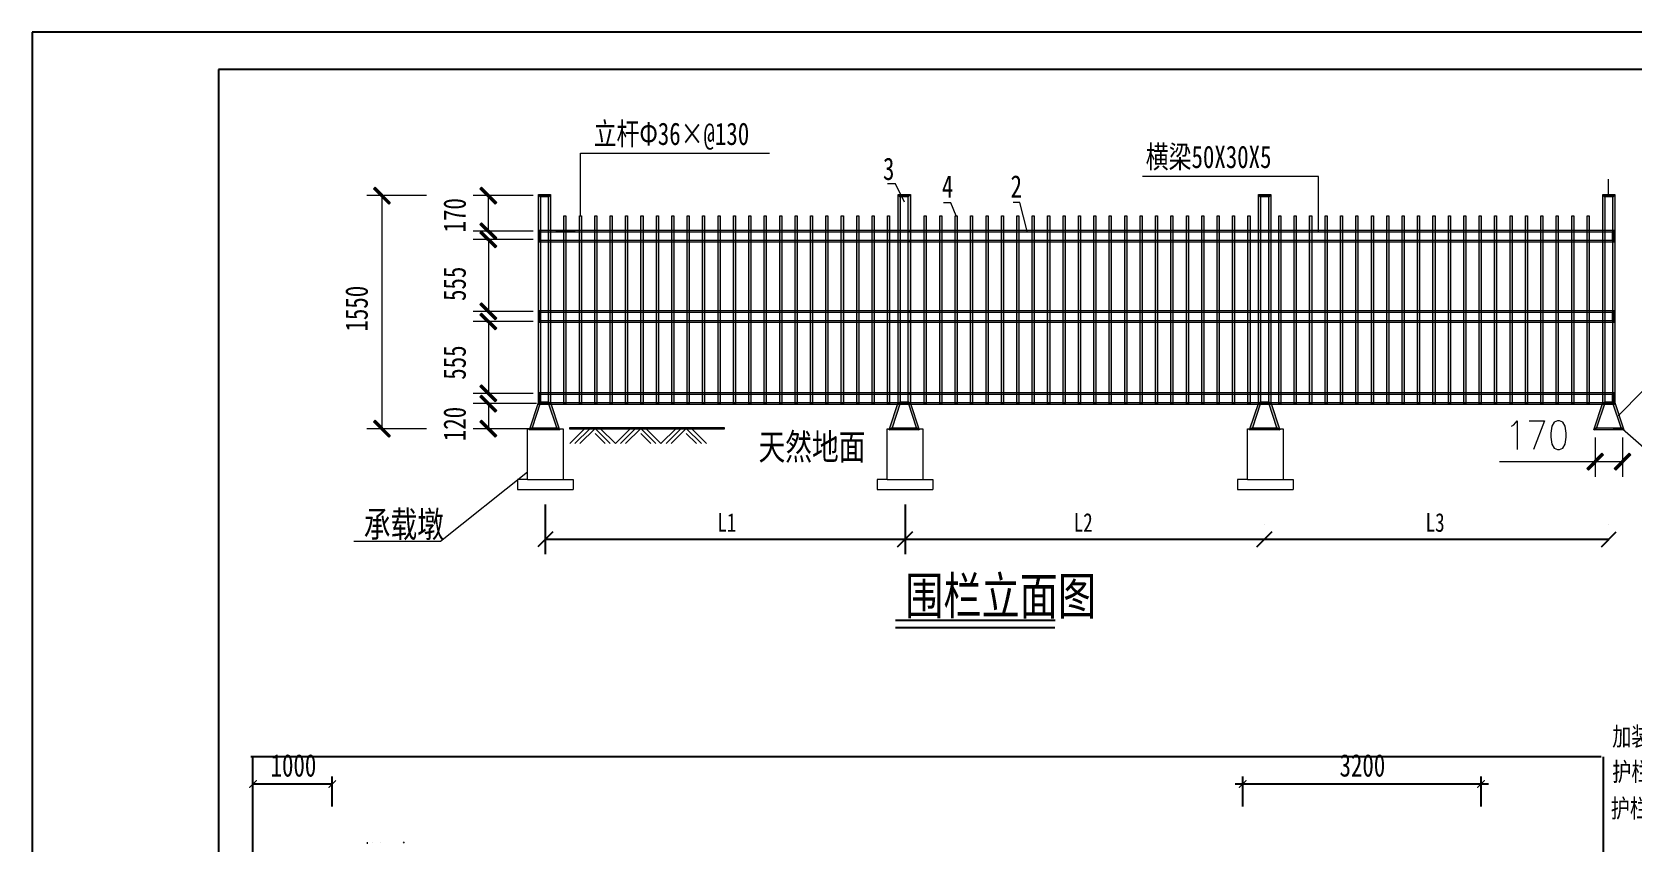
# Model space of a CAD drawing. Header units: inches. Extents: x -113 to 2477, y -497 to 443.
# Drawn here: x 379.6 to 594.1, y -308.5 to -200 of the extents above; entities that cross this region are included whole.
import ezdxf

# ---------------------------------------------------------------- set-up
doc = ezdxf.new("R2010")
doc.units = ezdxf.units.IN
doc.header["$MEASUREMENT"] = 0
doc.styles.add('宋体', font='', dxfattribs={"width": 0.75})
doc.styles.get('宋体').set_extended_font_data('SimSun')

msp = doc.modelspace()

# ---------------------------------------------------------------- hatches: boundary and pattern name
h = msp.add_hatch(color=0)
h.dxf.hatch_style = 2
h.paths.add_polyline_path([(427.637, -222.785), (427.418, -222.997), (425.386, -220.958), (425.598, -220.746)])
h = msp.add_hatch(color=0)
h.dxf.hatch_style = 2
h.paths.add_polyline_path([(441.889, -222.785), (441.677, -222.997), (439.638, -220.958), (439.857, -220.746)])
h = msp.add_hatch(color=0)
h.dxf.hatch_style = 2
h.paths.add_polyline_path([(447.738, -222.009), (447.47, -221.734), (449.1, -221.734), (448.825, -222.009)])
h = msp.add_hatch(color=0)
h.dxf.hatch_style = 2
h.paths.add_polyline_path([(447.738, -249.462), (447.47, -249.73), (447.47, -221.734), (447.738, -222.009)])
h = msp.add_hatch(color=0)
h.dxf.hatch_style = 2
h.paths.add_polyline_path([(448.825, -222.009), (449.1, -221.734), (449.1, -249.73), (448.825, -249.462)])
h = msp.add_hatch(color=0)
h.dxf.hatch_style = 2
h.paths.add_polyline_path([(495.942, -222.009), (495.674, -221.734), (497.303, -221.734), (497.028, -222.009)])
h = msp.add_hatch(color=0)
h.dxf.hatch_style = 2
h.paths.add_polyline_path([(495.942, -249.462), (495.674, -249.73), (495.674, -221.734), (495.942, -222.009)])
h = msp.add_hatch(color=0)
h.dxf.hatch_style = 2
h.paths.add_polyline_path([(497.028, -222.009), (497.303, -221.734), (497.303, -249.73), (497.028, -249.462)])
h = msp.add_hatch(color=0)
h.dxf.hatch_style = 2
h.paths.add_polyline_path([(544.223, -222.009), (543.955, -221.734), (545.585, -221.734), (545.309, -222.009)])
h = msp.add_hatch(color=0)
h.dxf.hatch_style = 2
h.paths.add_polyline_path([(544.223, -249.462), (543.955, -249.73), (543.955, -221.734), (544.223, -222.009)])
h = msp.add_hatch(color=0)
h.dxf.hatch_style = 2
h.paths.add_polyline_path([(545.309, -222.009), (545.585, -221.734), (545.585, -249.73), (545.309, -249.462)])
h = msp.add_hatch(color=0)
h.dxf.hatch_style = 2
h.paths.add_polyline_path([(590.324, -222.009), (590.056, -221.734), (591.686, -221.734), (591.41, -222.009)])
h = msp.add_hatch(color=0)
h.dxf.hatch_style = 2
h.paths.add_polyline_path([(590.324, -249.462), (590.056, -249.73), (590.056, -221.734), (590.324, -222.009)])
h = msp.add_hatch(color=0)
h.dxf.hatch_style = 2
h.paths.add_polyline_path([(591.41, -222.009), (591.686, -221.734), (591.686, -249.73), (591.41, -249.462)])
h = msp.add_hatch(color=0)
h.dxf.hatch_style = 2
h.paths.add_polyline_path([(451.16, -249.702), (450.892, -249.702), (450.892, -224.584), (451.16, -224.584)])
h = msp.add_hatch(color=0)
h.dxf.hatch_style = 2
h.paths.add_polyline_path([(453.227, -249.702), (452.959, -249.702), (452.959, -224.584), (453.227, -224.584)])
h = msp.add_hatch(color=0)
h.dxf.hatch_style = 2
h.paths.add_polyline_path([(455.295, -249.702), (455.019, -249.702), (455.019, -224.584), (455.295, -224.584)])
h = msp.add_hatch(color=0)
h.dxf.hatch_style = 2
h.paths.add_polyline_path([(457.355, -249.702), (457.087, -249.702), (457.087, -224.584), (457.355, -224.584)])
h = msp.add_hatch(color=0)
h.dxf.hatch_style = 2
h.paths.add_polyline_path([(459.422, -249.702), (459.147, -249.702), (459.147, -224.584), (459.422, -224.584)])
h = msp.add_hatch(color=0)
h.dxf.hatch_style = 2
h.paths.add_polyline_path([(461.489, -249.702), (461.214, -249.702), (461.214, -224.584), (461.489, -224.584)])
h = msp.add_hatch(color=0)
h.dxf.hatch_style = 2
h.paths.add_polyline_path([(463.55, -249.702), (463.282, -249.702), (463.282, -224.584), (463.55, -224.584)])
h = msp.add_hatch(color=0)
h.dxf.hatch_style = 2
h.paths.add_polyline_path([(465.617, -249.702), (465.342, -249.702), (465.342, -224.584), (465.617, -224.584)])
h = msp.add_hatch(color=0)
h.dxf.hatch_style = 2
h.paths.add_polyline_path([(467.684, -249.702), (467.409, -249.702), (467.409, -224.584), (467.684, -224.584)])
h = msp.add_hatch(color=0)
h.dxf.hatch_style = 2
h.paths.add_polyline_path([(469.744, -249.702), (469.476, -249.702), (469.476, -224.584), (469.744, -224.584)])
h = msp.add_hatch(color=0)
h.dxf.hatch_style = 2
h.paths.add_polyline_path([(471.812, -249.702), (471.537, -249.702), (471.537, -224.584), (471.812, -224.584)])
h = msp.add_hatch(color=0)
h.dxf.hatch_style = 2
h.paths.add_polyline_path([(473.872, -249.702), (473.604, -249.702), (473.604, -224.584), (473.872, -224.584)])
h = msp.add_hatch(color=0)
h.dxf.hatch_style = 2
h.paths.add_polyline_path([(475.939, -249.702), (475.671, -249.702), (475.671, -224.584), (475.939, -224.584)])
h = msp.add_hatch(color=0)
h.dxf.hatch_style = 2
h.paths.add_polyline_path([(478.006, -249.702), (477.731, -249.702), (477.731, -224.584), (478.006, -224.584)])
h = msp.add_hatch(color=0)
h.dxf.hatch_style = 2
h.paths.add_polyline_path([(480.067, -249.702), (479.799, -249.702), (479.799, -224.584), (480.067, -224.584)])
h = msp.add_hatch(color=0)
h.dxf.hatch_style = 2
h.paths.add_polyline_path([(482.134, -249.702), (481.866, -249.702), (481.866, -224.584), (482.134, -224.584)])
h = msp.add_hatch(color=0)
h.dxf.hatch_style = 2
h.paths.add_polyline_path([(484.201, -249.702), (483.926, -249.702), (483.926, -224.584), (484.201, -224.584)])
h = msp.add_hatch(color=0)
h.dxf.hatch_style = 2
h.paths.add_polyline_path([(486.261, -249.702), (485.993, -249.702), (485.993, -224.584), (486.261, -224.584)])
h = msp.add_hatch(color=0)
h.dxf.hatch_style = 2
h.paths.add_polyline_path([(488.329, -249.702), (488.054, -249.702), (488.054, -224.584), (488.329, -224.584)])
h = msp.add_hatch(color=0)
h.dxf.hatch_style = 2
h.paths.add_polyline_path([(490.396, -249.702), (490.121, -249.702), (490.121, -224.584), (490.396, -224.584)])
h = msp.add_hatch(color=0)
h.dxf.hatch_style = 2
h.paths.add_polyline_path([(492.456, -249.702), (492.188, -249.702), (492.188, -224.584), (492.456, -224.584)])
h = msp.add_hatch(color=0)
h.dxf.hatch_style = 2
h.paths.add_polyline_path([(494.524, -249.702), (494.248, -249.702), (494.248, -224.584), (494.524, -224.584)])
h = msp.add_hatch(color=0)
h.dxf.hatch_style = 2
h.paths.add_polyline_path([(499.441, -249.702), (499.173, -249.702), (499.173, -224.584), (499.441, -224.584)])
h = msp.add_hatch(color=0)
h.dxf.hatch_style = 2
h.paths.add_polyline_path([(501.509, -249.702), (501.24, -249.702), (501.24, -224.584), (501.509, -224.584)])
h = msp.add_hatch(color=0)
h.dxf.hatch_style = 2
h.paths.add_polyline_path([(503.576, -249.702), (503.301, -249.702), (503.301, -224.584), (503.576, -224.584)])
h = msp.add_hatch(color=0)
h.dxf.hatch_style = 2
h.paths.add_polyline_path([(505.636, -249.702), (505.368, -249.702), (505.368, -224.584), (505.636, -224.584)])
h = msp.add_hatch(color=0)
h.dxf.hatch_style = 2
h.paths.add_polyline_path([(507.703, -249.702), (507.435, -249.702), (507.435, -224.584), (507.703, -224.584)])
h = msp.add_hatch(color=0)
h.dxf.hatch_style = 2
h.paths.add_polyline_path([(509.771, -249.702), (509.495, -249.702), (509.495, -224.584), (509.771, -224.584)])
h = msp.add_hatch(color=0)
h.dxf.hatch_style = 2
h.paths.add_polyline_path([(511.831, -249.702), (511.563, -249.702), (511.563, -224.584), (511.831, -224.584)])
h = msp.add_hatch(color=0)
h.dxf.hatch_style = 2
h.paths.add_polyline_path([(513.898, -249.702), (513.623, -249.702), (513.623, -224.584), (513.898, -224.584)])
h = msp.add_hatch(color=0)
h.dxf.hatch_style = 2
h.paths.add_polyline_path([(515.965, -249.702), (515.69, -249.702), (515.69, -224.584), (515.965, -224.584)])
h = msp.add_hatch(color=0)
h.dxf.hatch_style = 2
h.paths.add_polyline_path([(518.026, -249.702), (517.757, -249.702), (517.757, -224.584), (518.026, -224.584)])
h = msp.add_hatch(color=0)
h.dxf.hatch_style = 2
h.paths.add_polyline_path([(520.093, -249.702), (519.818, -249.702), (519.818, -224.584), (520.093, -224.584)])
h = msp.add_hatch(color=0)
h.dxf.hatch_style = 2
h.paths.add_polyline_path([(522.16, -249.702), (521.885, -249.702), (521.885, -224.584), (522.16, -224.584)])
h = msp.add_hatch(color=0)
h.dxf.hatch_style = 2
h.paths.add_polyline_path([(524.22, -249.702), (523.952, -249.702), (523.952, -224.584), (524.22, -224.584)])
h = msp.add_hatch(color=0)
h.dxf.hatch_style = 2
h.paths.add_polyline_path([(526.288, -249.702), (526.012, -249.702), (526.012, -224.584), (526.288, -224.584)])
h = msp.add_hatch(color=0)
h.dxf.hatch_style = 2
h.paths.add_polyline_path([(528.348, -249.702), (528.08, -249.702), (528.08, -224.584), (528.348, -224.584)])
h = msp.add_hatch(color=0)
h.dxf.hatch_style = 2
h.paths.add_polyline_path([(530.415, -249.702), (530.147, -249.702), (530.147, -224.584), (530.415, -224.584)])
h = msp.add_hatch(color=0)
h.dxf.hatch_style = 2
h.paths.add_polyline_path([(532.482, -249.702), (532.207, -249.702), (532.207, -224.584), (532.482, -224.584)])
h = msp.add_hatch(color=0)
h.dxf.hatch_style = 2
h.paths.add_polyline_path([(534.543, -249.702), (534.275, -249.702), (534.275, -224.584), (534.543, -224.584)])
h = msp.add_hatch(color=0)
h.dxf.hatch_style = 2
h.paths.add_polyline_path([(536.61, -249.702), (536.342, -249.702), (536.342, -224.584), (536.61, -224.584)])
h = msp.add_hatch(color=0)
h.dxf.hatch_style = 2
h.paths.add_polyline_path([(538.677, -249.702), (538.402, -249.702), (538.402, -224.584), (538.677, -224.584)])
h = msp.add_hatch(color=0)
h.dxf.hatch_style = 2
h.paths.add_polyline_path([(540.737, -249.702), (540.469, -249.702), (540.469, -224.584), (540.737, -224.584)])
h = msp.add_hatch(color=0)
h.dxf.hatch_style = 2
h.paths.add_polyline_path([(542.805, -249.702), (542.53, -249.702), (542.53, -224.584), (542.805, -224.584)])
h = msp.add_hatch(color=0)
h.dxf.hatch_style = 2
h.paths.add_polyline_path([(546.932, -249.702), (546.664, -249.702), (546.664, -224.584), (546.932, -224.584)])
h = msp.add_hatch(color=0)
h.dxf.hatch_style = 2
h.paths.add_polyline_path([(548.999, -249.702), (548.724, -249.702), (548.724, -224.584), (548.999, -224.584)])
h = msp.add_hatch(color=0)
h.dxf.hatch_style = 2
h.paths.add_polyline_path([(551.067, -249.702), (550.792, -249.702), (550.792, -224.584), (551.067, -224.584)])
h = msp.add_hatch(color=0)
h.dxf.hatch_style = 2
h.paths.add_polyline_path([(553.127, -249.702), (552.859, -249.702), (552.859, -224.584), (553.127, -224.584)])
h = msp.add_hatch(color=0)
h.dxf.hatch_style = 2
h.paths.add_polyline_path([(555.194, -249.702), (554.919, -249.702), (554.919, -224.584), (555.194, -224.584)])
h = msp.add_hatch(color=0)
h.dxf.hatch_style = 2
h.paths.add_polyline_path([(557.254, -249.702), (556.986, -249.702), (556.986, -224.584), (557.254, -224.584)])
h = msp.add_hatch(color=0)
h.dxf.hatch_style = 2
h.paths.add_polyline_path([(559.322, -249.702), (559.054, -249.702), (559.054, -224.584), (559.322, -224.584)])
h = msp.add_hatch(color=0)
h.dxf.hatch_style = 2
h.paths.add_polyline_path([(561.389, -249.702), (561.114, -249.702), (561.114, -224.584), (561.389, -224.584)])
h = msp.add_hatch(color=0)
h.dxf.hatch_style = 2
h.paths.add_polyline_path([(563.449, -249.702), (563.181, -249.702), (563.181, -224.584), (563.449, -224.584)])
h = msp.add_hatch(color=0)
h.dxf.hatch_style = 2
h.paths.add_polyline_path([(565.517, -249.702), (565.248, -249.702), (565.248, -224.584), (565.517, -224.584)])
h = msp.add_hatch(color=0)
h.dxf.hatch_style = 2
h.paths.add_polyline_path([(567.584, -249.702), (567.309, -249.702), (567.309, -224.584), (567.584, -224.584)])
h = msp.add_hatch(color=0)
h.dxf.hatch_style = 2
h.paths.add_polyline_path([(569.644, -249.702), (569.376, -249.702), (569.376, -224.584), (569.644, -224.584)])
h = msp.add_hatch(color=0)
h.dxf.hatch_style = 2
h.paths.add_polyline_path([(571.711, -249.702), (571.436, -249.702), (571.436, -224.584), (571.711, -224.584)])
h = msp.add_hatch(color=0)
h.dxf.hatch_style = 2
h.paths.add_polyline_path([(573.779, -249.702), (573.503, -249.702), (573.503, -224.584), (573.779, -224.584)])
h = msp.add_hatch(color=0)
h.dxf.hatch_style = 2
h.paths.add_polyline_path([(575.839, -249.702), (575.571, -249.702), (575.571, -224.584), (575.839, -224.584)])
h = msp.add_hatch(color=0)
h.dxf.hatch_style = 2
h.paths.add_polyline_path([(577.906, -249.702), (577.631, -249.702), (577.631, -224.584), (577.906, -224.584)])
h = msp.add_hatch(color=0)
h.dxf.hatch_style = 2
h.paths.add_polyline_path([(579.973, -249.702), (579.698, -249.702), (579.698, -224.584), (579.973, -224.584)])
h = msp.add_hatch(color=0)
h.dxf.hatch_style = 2
h.paths.add_polyline_path([(582.034, -249.702), (581.765, -249.702), (581.765, -224.584), (582.034, -224.584)])
h = msp.add_hatch(color=0)
h.dxf.hatch_style = 2
h.paths.add_polyline_path([(584.101, -249.702), (583.826, -249.702), (583.826, -224.584), (584.101, -224.584)])
h = msp.add_hatch(color=0)
h.dxf.hatch_style = 2
h.paths.add_polyline_path([(586.161, -249.702), (585.893, -249.702), (585.893, -224.584), (586.161, -224.584)])
h = msp.add_hatch(color=0)
h.dxf.hatch_style = 2
h.paths.add_polyline_path([(588.228, -249.702), (587.96, -249.702), (587.96, -224.584), (588.228, -224.584)])
h = msp.add_hatch(color=0)
h.dxf.hatch_style = 2
h.paths.add_polyline_path([(439.638, -225.713), (439.857, -225.494), (441.889, -227.533), (441.677, -227.752)])
h = msp.add_hatch(color=0)
h.dxf.hatch_style = 2
h.paths.add_polyline_path([(441.889, -228.648), (441.677, -228.86), (439.638, -226.828), (439.857, -226.609)])
h = msp.add_hatch(color=0)
h.dxf.hatch_style = 2
h.paths.add_polyline_path([(447.738, -227.844), (447.47, -228.119), (447.47, -226.489), (447.738, -226.757)])
h = msp.add_hatch(color=0)
h.dxf.hatch_style = 2
h.paths.add_polyline_path([(447.738, -226.757), (447.47, -226.489), (497.134, -226.489), (497.134, -226.757)])
h = msp.add_hatch(color=0)
h.dxf.hatch_style = 2
h.paths.add_polyline_path([(497.134, -226.757), (497.134, -226.489), (591.65, -226.489), (591.382, -226.757)])
h = msp.add_hatch(color=0)
h.dxf.hatch_style = 2
h.paths.add_polyline_path([(591.382, -226.757), (591.65, -226.489), (591.65, -228.119), (591.382, -227.844)])
h = msp.add_hatch(color=0)
h.dxf.hatch_style = 2
h.paths.add_polyline_path([(497.134, -227.844), (497.134, -228.119), (447.47, -228.119), (447.738, -227.844)])
h = msp.add_hatch(color=0)
h.dxf.hatch_style = 2
h.paths.add_polyline_path([(591.382, -227.844), (591.65, -228.119), (497.134, -228.119), (497.134, -227.844)])
h = msp.add_hatch(color=0)
h.dxf.hatch_style = 2
h.paths.add_polyline_path([(439.638, -236.452), (439.857, -236.233), (441.889, -238.272), (441.677, -238.491)])
h = msp.add_hatch(color=0)
h.dxf.hatch_style = 2
h.paths.add_polyline_path([(441.889, -239.627), (441.677, -239.845), (439.638, -237.806), (439.857, -237.595)])
h = msp.add_hatch(color=0)
h.dxf.hatch_style = 2
h.paths.add_polyline_path([(447.738, -238.582), (447.47, -238.857), (447.47, -237.228), (447.738, -237.496)])
h = msp.add_hatch(color=0)
h.dxf.hatch_style = 2
h.paths.add_polyline_path([(447.738, -237.496), (447.47, -237.228), (497.134, -237.228), (497.134, -237.496)])
h = msp.add_hatch(color=0)
h.dxf.hatch_style = 2
h.paths.add_polyline_path([(497.134, -237.496), (497.134, -237.228), (591.65, -237.228), (591.382, -237.496)])
h = msp.add_hatch(color=0)
h.dxf.hatch_style = 2
h.paths.add_polyline_path([(591.382, -237.496), (591.65, -237.228), (591.65, -238.857), (591.382, -238.582)])
h = msp.add_hatch(color=0)
h.dxf.hatch_style = 2
h.paths.add_polyline_path([(497.134, -238.582), (497.134, -238.857), (447.47, -238.857), (447.738, -238.582)])
h = msp.add_hatch(color=0)
h.dxf.hatch_style = 2
h.paths.add_polyline_path([(591.382, -238.582), (591.65, -238.857), (497.134, -238.857), (497.134, -238.582)])
h = msp.add_hatch(color=0)
h.dxf.hatch_style = 2
h.paths.add_polyline_path([(439.638, -247.437), (439.857, -247.218), (441.889, -249.257), (441.677, -249.469)])
h = msp.add_hatch(color=0)
h.dxf.hatch_style = 2
h.paths.add_polyline_path([(441.889, -250.626), (441.677, -250.845), (439.638, -248.806), (439.857, -248.594)])
h = msp.add_hatch(color=0)
h.dxf.hatch_style = 2
h.paths.add_polyline_path([(447.738, -249.568), (447.47, -249.836), (447.47, -248.213), (447.738, -248.481)])
h = msp.add_hatch(color=0)
h.dxf.hatch_style = 2
h.paths.add_polyline_path([(447.738, -248.481), (447.47, -248.213), (497.134, -248.213), (497.134, -248.481)])
h = msp.add_hatch(color=0)
h.dxf.hatch_style = 2
h.paths.add_polyline_path([(497.134, -248.481), (497.134, -248.213), (591.65, -248.213), (591.382, -248.481)])
h = msp.add_hatch(color=0)
h.dxf.hatch_style = 2
h.paths.add_polyline_path([(591.382, -248.481), (591.65, -248.213), (591.65, -249.836), (591.382, -249.568)])
h = msp.add_hatch(color=0)
h.dxf.hatch_style = 2
h.paths.add_polyline_path([(447.477, -249.554), (447.731, -249.638), (446.645, -252.933), (446.271, -253.201)])
h = msp.add_hatch(color=0)
h.dxf.hatch_style = 2
h.paths.add_polyline_path([(448.825, -249.462), (449.1, -249.73), (447.47, -249.73), (447.738, -249.462)])
h = msp.add_hatch(color=0)
h.dxf.hatch_style = 2
h.paths.add_polyline_path([(497.134, -249.568), (497.134, -249.836), (447.47, -249.836), (447.738, -249.568)])
h = msp.add_hatch(color=0)
h.dxf.hatch_style = 2
h.paths.add_polyline_path([(447.569, -249.829), (447.569, -249.561), (448.966, -249.561), (448.966, -249.829)])
h = msp.add_hatch(color=0)
h.dxf.hatch_style = 2
h.paths.add_polyline_path([(448.832, -249.638), (449.093, -249.554), (450.299, -253.201), (449.925, -252.933)])
h = msp.add_hatch(color=0)
h.dxf.hatch_style = 2
h.paths.add_polyline_path([(495.681, -249.554), (495.935, -249.638), (494.848, -252.933), (494.467, -253.201)])
h = msp.add_hatch(color=0)
h.dxf.hatch_style = 2
h.paths.add_polyline_path([(497.028, -249.462), (497.303, -249.73), (495.674, -249.73), (495.942, -249.462)])
h = msp.add_hatch(color=0)
h.dxf.hatch_style = 2
h.paths.add_polyline_path([(495.772, -249.829), (495.772, -249.561), (497.162, -249.561), (497.162, -249.829)])
h = msp.add_hatch(color=0)
h.dxf.hatch_style = 2
h.paths.add_polyline_path([(497.035, -249.638), (497.296, -249.554), (498.503, -253.201), (498.129, -252.933)])
h = msp.add_hatch(color=0)
h.dxf.hatch_style = 2
h.paths.add_polyline_path([(591.382, -249.568), (591.65, -249.836), (497.134, -249.836), (497.134, -249.568)])
h = msp.add_hatch(color=0)
h.dxf.hatch_style = 2
h.paths.add_polyline_path([(543.962, -249.561), (544.216, -249.645), (543.129, -252.94), (542.748, -253.208)])
h = msp.add_hatch(color=0)
h.dxf.hatch_style = 2
h.paths.add_polyline_path([(545.309, -249.462), (545.585, -249.73), (543.955, -249.73), (544.223, -249.462)])
h = msp.add_hatch(color=0)
h.dxf.hatch_style = 2
h.paths.add_polyline_path([(544.054, -249.836), (544.054, -249.568), (545.443, -249.568), (545.443, -249.836)])
h = msp.add_hatch(color=0)
h.dxf.hatch_style = 2
h.paths.add_polyline_path([(545.316, -249.645), (545.578, -249.561), (546.784, -253.208), (546.41, -252.94)])
h = msp.add_hatch(color=0)
h.dxf.hatch_style = 2
h.paths.add_polyline_path([(590.063, -249.554), (590.324, -249.638), (589.23, -252.933), (588.856, -253.201)])
h = msp.add_hatch(color=0)
h.dxf.hatch_style = 2
h.paths.add_polyline_path([(591.41, -249.462), (591.686, -249.73), (590.056, -249.73), (590.324, -249.462)])
h = msp.add_hatch(color=0)
h.dxf.hatch_style = 2
h.paths.add_polyline_path([(590.162, -249.829), (590.162, -249.561), (591.552, -249.561), (591.552, -249.829)])
h = msp.add_hatch(color=0)
h.dxf.hatch_style = 2
h.paths.add_polyline_path([(591.417, -249.638), (591.679, -249.554), (592.885, -253.201), (592.511, -252.933)])
h = msp.add_hatch(color=0)
h.dxf.hatch_style = 2
h.paths.add_polyline_path([(425.386, -252.157), (425.598, -251.938), (427.637, -253.978), (427.418, -254.196)])
h = msp.add_hatch(color=0)
h.dxf.hatch_style = 2
h.paths.add_polyline_path([(439.638, -252.157), (439.857, -251.938), (441.889, -253.978), (441.677, -254.196)])
h = msp.add_hatch(color=0)
h.dxf.hatch_style = 2
h.paths.add_polyline_path([(446.271, -253.201), (446.645, -252.933), (448.966, -252.933), (448.966, -253.201)])
h = msp.add_hatch(color=0)
h.dxf.hatch_style = 2
h.paths.add_polyline_path([(449.925, -252.933), (450.299, -253.201), (448.966, -253.201), (448.966, -252.933)])
h = msp.add_hatch(color=0)
h.dxf.hatch_style = 2
h.paths.add_polyline_path([(451.675, -253.145), (451.675, -252.905), (472.369, -252.905), (472.369, -253.145)])
h = msp.add_hatch(color=0)
h.dxf.hatch_style = 2
h.paths.add_polyline_path([(494.467, -253.201), (494.848, -252.933), (497.162, -252.933), (497.162, -253.201)])
h = msp.add_hatch(color=0)
h.dxf.hatch_style = 2
h.paths.add_polyline_path([(498.129, -252.933), (498.503, -253.201), (497.162, -253.201), (497.162, -252.933)])
h = msp.add_hatch(color=0)
h.dxf.hatch_style = 2
h.paths.add_polyline_path([(542.748, -253.208), (543.129, -252.94), (545.443, -252.94), (545.443, -253.208)])
h = msp.add_hatch(color=0)
h.dxf.hatch_style = 2
h.paths.add_polyline_path([(546.41, -252.94), (546.784, -253.208), (545.443, -253.208), (545.443, -252.94)])
h = msp.add_hatch(color=0)
h.dxf.hatch_style = 2
h.paths.add_polyline_path([(588.856, -253.201), (589.23, -252.933), (591.552, -252.933), (591.552, -253.201)])
h = msp.add_hatch(color=0)
h.dxf.hatch_style = 2
h.paths.add_polyline_path([(592.511, -252.933), (592.885, -253.201), (591.552, -253.201), (591.552, -252.933)])
h = msp.add_hatch(color=0)
h.dxf.hatch_style = 2
h.paths.add_polyline_path([(589.95, -256.355), (590.169, -256.574), (588.13, -258.606), (587.918, -258.394)])
h = msp.add_hatch(color=0)
h.dxf.hatch_style = 2
h.paths.add_polyline_path([(591.791, -258.606), (591.573, -258.394), (593.612, -256.355), (593.823, -256.574)])

# ---------------------------------------------------------------- linework, layer by layer
at = {"color": 0}
for p, q in [((799.639, -199.969), (379.639, -199.969)), ((379.639, -199.969), (379.639, -496.969)), ((794.639, -204.969), (404.639, -204.969)), ((404.639, -204.969), (404.639, -491.969)), ((449.398, -266.873), (447.398, -268.873)), ((497.584, -266.873), (495.584, -268.873)), ((495.584, -268.873), (497.584, -266.873)), ((545.731, -266.873), (543.731, -268.873)), ((543.731, -268.873), (545.731, -266.873)), ((589.867, -268.873), (591.867, -266.873)), ((495.295, -278.696), (516.722, -278.696)), ((495.295, -279.696), (516.676, -279.696)), ((408.959, -296.97), (589.835, -296.97)), ((409.23, -446.982), (409.23, -296.997)), ((590.107, -296.982), (590.107, -446.982)), ((409.236, -303.639), (409.236, -299.639)), ((419.851, -303.639), (419.851, -299.639)), ((541.82, -303.639), (541.82, -299.639)), ((573.745, -303.639), (573.745, -299.639)), ((409.247, -300.628), (419.851, -300.628)), ((574.745, -300.639), (540.82, -300.639)), ((424.487, -308.511), (424.639, -308.525)), ((425.264, -308.455), (425.264, -308.455)), ((426.344, -308.442), (426.344, -308.442)), ((429.374, -308.408), (429.5, -308.493))]:
    msp.add_line(p, q, dxfattribs=at)
at = {"color": 0, "lineweight": 0}
for p, q in [((453.093, -216.174), (478.41, -216.174)), ((453.093, -224.584), (453.093, -216.174)), ((425.386, -220.958), (425.598, -220.746)), ((425.598, -220.746), (427.637, -222.785)), ((439.638, -220.958), (439.857, -220.746)), ((439.857, -220.746), (441.889, -222.785)), ((495.314, -220.273), (494.241, -220.273)), ((496.499, -222.75), (495.314, -220.273)), ((551.97, -219.299), (528.411, -219.299)), ((551.97, -226.623), (551.97, -219.299)), ((590.839, -221.868), (590.839, -219.652)), ((432.498, -221.868), (424.476, -221.868)), ((427.418, -222.997), (425.386, -220.958)), ((426.508, -221.868), (426.508, -253.067)), ((427.637, -222.785), (427.418, -222.997)), ((446.757, -221.868), (438.728, -221.868)), ((441.677, -222.997), (439.638, -220.958)), ((440.767, -226.623), (440.767, -221.868)), ((441.889, -222.785), (441.677, -222.997)), ((447.47, -249.73), (447.47, -221.734)), ((447.47, -221.734), (447.738, -222.009)), ((447.738, -222.009), (447.47, -221.734)), ((447.47, -221.734), (449.1, -221.734)), ((447.738, -222.009), (447.738, -249.462)), ((448.825, -222.009), (447.738, -222.009)), ((448.825, -222.009), (449.1, -221.734)), ((449.1, -221.734), (448.825, -222.009)), ((448.825, -249.462), (448.825, -222.009)), ((449.1, -221.734), (449.1, -249.73)), ((495.674, -249.73), (495.674, -221.734)), ((495.674, -221.734), (495.942, -222.009)), ((495.942, -222.009), (495.674, -221.734)), ((495.674, -221.734), (497.303, -221.734)), ((495.942, -222.009), (495.942, -249.462)), ((497.028, -222.009), (495.942, -222.009)), ((497.028, -222.009), (497.303, -221.734)), ((497.303, -221.734), (497.028, -222.009)), ((497.028, -249.462), (497.028, -222.009)), ((497.303, -221.734), (497.303, -249.73)), ((502.722, -222.834), (501.763, -222.834)), ((503.435, -224.584), (502.722, -222.834)), ((511.958, -222.799), (511.09, -222.799)), ((512.946, -226.623), (511.958, -222.799)), ((543.955, -249.73), (543.955, -221.734)), ((543.955, -221.734), (544.223, -222.009)), ((544.223, -222.009), (543.955, -221.734)), ((543.955, -221.734), (545.585, -221.734)), ((544.223, -222.009), (544.223, -249.462)), ((545.309, -222.009), (544.223, -222.009)), ((545.309, -222.009), (545.585, -221.734)), ((545.585, -221.734), (545.309, -222.009)), ((545.309, -249.462), (545.309, -222.009)), ((545.585, -221.734), (545.585, -249.73)), ((590.056, -249.73), (590.056, -221.734)), ((590.056, -221.734), (590.324, -222.009)), ((590.324, -222.009), (590.056, -221.734)), ((590.056, -221.734), (591.686, -221.734)), ((590.324, -222.009), (590.324, -249.462)), ((591.41, -222.009), (590.324, -222.009)), ((591.41, -222.009), (591.686, -221.734)), ((591.686, -221.734), (591.41, -222.009)), ((591.41, -249.462), (591.41, -222.009)), ((591.686, -221.734), (591.686, -249.73)), ((450.892, -249.702), (450.892, -224.584)), ((450.892, -224.584), (451.16, -224.584)), ((451.16, -224.584), (451.16, -249.702)), ((452.959, -249.702), (452.959, -224.584)), ((452.959, -224.584), (453.227, -224.584)), ((453.227, -224.584), (453.227, -249.702)), ((455.019, -249.702), (455.019, -224.584)), ((455.019, -224.584), (455.295, -224.584)), ((455.295, -224.584), (455.295, -249.702)), ((457.087, -249.702), (457.087, -224.584)), ((457.087, -224.584), (457.355, -224.584)), ((457.355, -224.584), (457.355, -249.702)), ((459.147, -249.702), (459.147, -224.584)), ((459.147, -224.584), (459.422, -224.584)), ((459.422, -224.584), (459.422, -249.702)), ((461.214, -249.702), (461.214, -224.584)), ((461.214, -224.584), (461.489, -224.584)), ((461.489, -224.584), (461.489, -249.702)), ((463.282, -249.702), (463.282, -224.584)), ((463.282, -224.584), (463.55, -224.584)), ((463.55, -224.584), (463.55, -249.702)), ((465.342, -249.702), (465.342, -224.584)), ((465.342, -224.584), (465.617, -224.584)), ((465.617, -224.584), (465.617, -249.702)), ((467.409, -249.702), (467.409, -224.584)), ((467.409, -224.584), (467.684, -224.584)), ((467.684, -224.584), (467.684, -249.702)), ((469.476, -249.702), (469.476, -224.584)), ((469.476, -224.584), (469.744, -224.584)), ((469.744, -224.584), (469.744, -249.702)), ((471.537, -249.702), (471.537, -224.584)), ((471.537, -224.584), (471.812, -224.584)), ((471.812, -224.584), (471.812, -249.702)), ((473.604, -249.702), (473.604, -224.584)), ((473.604, -224.584), (473.872, -224.584)), ((473.872, -224.584), (473.872, -249.702)), ((475.671, -249.702), (475.671, -224.584)), ((475.671, -224.584), (475.939, -224.584)), ((475.939, -224.584), (475.939, -249.702)), ((477.731, -249.702), (477.731, -224.584)), ((477.731, -224.584), (478.006, -224.584)), ((478.006, -224.584), (478.006, -249.702)), ((479.799, -249.702), (479.799, -224.584)), ((479.799, -224.584), (480.067, -224.584)), ((480.067, -224.584), (480.067, -249.702)), ((481.866, -249.702), (481.866, -224.584)), ((481.866, -224.584), (482.134, -224.584)), ((482.134, -224.584), (482.134, -249.702)), ((483.926, -249.702), (483.926, -224.584)), ((483.926, -224.584), (484.201, -224.584)), ((484.201, -224.584), (484.201, -249.702)), ((485.993, -249.702), (485.993, -224.584)), ((485.993, -224.584), (486.261, -224.584)), ((486.261, -224.584), (486.261, -249.702)), ((488.054, -249.702), (488.054, -224.584)), ((488.054, -224.584), (488.329, -224.584)), ((488.329, -224.584), (488.329, -249.702)), ((490.121, -249.702), (490.121, -224.584)), ((490.121, -224.584), (490.396, -224.584)), ((490.396, -224.584), (490.396, -249.702)), ((492.188, -249.702), (492.188, -224.584)), ((492.188, -224.584), (492.456, -224.584)), ((492.456, -224.584), (492.456, -249.702)), ((494.248, -249.702), (494.248, -224.584)), ((494.248, -224.584), (494.524, -224.584)), ((494.524, -224.584), (494.524, -249.702)), ((499.173, -249.702), (499.173, -224.584)), ((499.173, -224.584), (499.441, -224.584)), ((499.441, -224.584), (499.441, -249.702)), ((501.24, -249.702), (501.24, -224.584)), ((501.24, -224.584), (501.509, -224.584)), ((501.509, -224.584), (501.509, -249.702)), ((503.301, -249.702), (503.301, -224.584)), ((503.301, -224.584), (503.576, -224.584)), ((503.576, -224.584), (503.576, -249.702)), ((505.368, -249.702), (505.368, -224.584)), ((505.368, -224.584), (505.636, -224.584)), ((505.636, -224.584), (505.636, -249.702)), ((507.435, -249.702), (507.435, -224.584)), ((507.435, -224.584), (507.703, -224.584)), ((507.703, -224.584), (507.703, -249.702)), ((509.495, -249.702), (509.495, -224.584)), ((509.495, -224.584), (509.771, -224.584)), ((509.771, -224.584), (509.771, -249.702)), ((511.563, -249.702), (511.563, -224.584)), ((511.563, -224.584), (511.831, -224.584)), ((511.831, -224.584), (511.831, -249.702)), ((513.623, -249.702), (513.623, -224.584)), ((513.623, -224.584), (513.898, -224.584)), ((513.898, -224.584), (513.898, -249.702)), ((515.69, -249.702), (515.69, -224.584)), ((515.69, -224.584), (515.965, -224.584)), ((515.965, -224.584), (515.965, -249.702)), ((517.757, -249.702), (517.757, -224.584)), ((517.757, -224.584), (518.026, -224.584)), ((518.026, -224.584), (518.026, -249.702)), ((519.818, -249.702), (519.818, -224.584)), ((519.818, -224.584), (520.093, -224.584)), ((520.093, -224.584), (520.093, -249.702)), ((521.885, -249.702), (521.885, -224.584)), ((521.885, -224.584), (522.16, -224.584)), ((522.16, -224.584), (522.16, -249.702)), ((523.952, -249.702), (523.952, -224.584)), ((523.952, -224.584), (524.22, -224.584)), ((524.22, -224.584), (524.22, -249.702)), ((526.012, -249.702), (526.012, -224.584)), ((526.012, -224.584), (526.288, -224.584)), ((526.288, -224.584), (526.288, -249.702)), ((528.08, -249.702), (528.08, -224.584)), ((528.08, -224.584), (528.348, -224.584)), ((528.348, -224.584), (528.348, -249.702)), ((530.147, -249.702), (530.147, -224.584)), ((530.147, -224.584), (530.415, -224.584)), ((530.415, -224.584), (530.415, -249.702)), ((532.207, -249.702), (532.207, -224.584)), ((532.207, -224.584), (532.482, -224.584)), ((532.482, -224.584), (532.482, -249.702)), ((534.275, -249.702), (534.275, -224.584)), ((534.275, -224.584), (534.543, -224.584)), ((534.543, -224.584), (534.543, -249.702)), ((536.342, -249.702), (536.342, -224.584)), ((536.342, -224.584), (536.61, -224.584)), ((536.61, -224.584), (536.61, -249.702)), ((538.402, -249.702), (538.402, -224.584)), ((538.402, -224.584), (538.677, -224.584)), ((538.677, -224.584), (538.677, -249.702)), ((540.469, -249.702), (540.469, -224.584)), ((540.469, -224.584), (540.737, -224.584)), ((540.737, -224.584), (540.737, -249.702)), ((542.53, -249.702), (542.53, -224.584)), ((542.53, -224.584), (542.805, -224.584)), ((542.805, -224.584), (542.805, -249.702)), ((546.664, -249.702), (546.664, -224.584)), ((546.664, -224.584), (546.932, -224.584)), ((546.932, -224.584), (546.932, -249.702)), ((548.724, -249.702), (548.724, -224.584)), ((548.724, -224.584), (548.999, -224.584)), ((548.999, -224.584), (548.999, -249.702)), ((550.792, -249.702), (550.792, -224.584)), ((550.792, -224.584), (551.067, -224.584)), ((551.067, -224.584), (551.067, -249.702)), ((552.859, -249.702), (552.859, -224.584)), ((552.859, -224.584), (553.127, -224.584)), ((553.127, -224.584), (553.127, -249.702)), ((554.919, -249.702), (554.919, -224.584)), ((554.919, -224.584), (555.194, -224.584)), ((555.194, -224.584), (555.194, -249.702)), ((556.986, -249.702), (556.986, -224.584)), ((556.986, -224.584), (557.254, -224.584)), ((557.254, -224.584), (557.254, -249.702)), ((559.054, -249.702), (559.054, -224.584)), ((559.054, -224.584), (559.322, -224.584)), ((559.322, -224.584), (559.322, -249.702)), ((561.114, -249.702), (561.114, -224.584)), ((561.114, -224.584), (561.389, -224.584)), ((561.389, -224.584), (561.389, -249.702)), ((563.181, -249.702), (563.181, -224.584)), ((563.181, -224.584), (563.449, -224.584)), ((563.449, -224.584), (563.449, -249.702)), ((565.248, -249.702), (565.248, -224.584)), ((565.248, -224.584), (565.517, -224.584)), ((565.517, -224.584), (565.517, -249.702)), ((567.309, -249.702), (567.309, -224.584)), ((567.309, -224.584), (567.584, -224.584)), ((567.584, -224.584), (567.584, -249.702)), ((569.376, -249.702), (569.376, -224.584)), ((569.376, -224.584), (569.644, -224.584)), ((569.644, -224.584), (569.644, -249.702)), ((571.436, -249.702), (571.436, -224.584)), ((571.436, -224.584), (571.711, -224.584)), ((571.711, -224.584), (571.711, -249.702)), ((573.503, -249.702), (573.503, -224.584)), ((573.503, -224.584), (573.779, -224.584)), ((573.779, -224.584), (573.779, -249.702)), ((575.571, -249.702), (575.571, -224.584)), ((575.571, -224.584), (575.839, -224.584)), ((575.839, -224.584), (575.839, -249.702)), ((577.631, -249.702), (577.631, -224.584)), ((577.631, -224.584), (577.906, -224.584)), ((577.906, -224.584), (577.906, -249.702)), ((579.698, -249.702), (579.698, -224.584)), ((579.698, -224.584), (579.973, -224.584)), ((579.973, -224.584), (579.973, -249.702)), ((581.765, -249.702), (581.765, -224.584)), ((581.765, -224.584), (582.034, -224.584)), ((582.034, -224.584), (582.034, -249.702)), ((583.826, -249.702), (583.826, -224.584)), ((583.826, -224.584), (584.101, -224.584)), ((584.101, -224.584), (584.101, -249.702)), ((585.893, -249.702), (585.893, -224.584)), ((585.893, -224.584), (586.161, -224.584)), ((586.161, -224.584), (586.161, -249.702)), ((587.96, -249.702), (587.96, -224.584)), ((587.96, -224.584), (588.228, -224.584)), ((588.228, -224.584), (588.228, -249.702)), ((446.757, -226.623), (438.728, -226.623)), ((439.638, -225.713), (439.857, -225.494)), ((441.677, -227.752), (439.638, -225.713)), ((439.638, -226.828), (439.857, -226.609)), ((441.677, -228.86), (439.638, -226.828)), ((439.857, -225.494), (441.889, -227.533)), ((439.857, -226.609), (441.889, -228.648)), ((447.738, -226.757), (447.47, -226.489)), ((447.47, -226.489), (497.134, -226.489)), ((447.47, -228.119), (447.47, -226.489)), ((447.47, -226.489), (447.738, -226.757)), ((497.134, -226.757), (447.738, -226.757)), ((447.738, -226.757), (447.738, -227.844)), ((449.812, -226.623), (452.395, -226.623)), ((497.134, -226.757), (497.134, -226.489)), ((497.134, -226.489), (591.65, -226.489)), ((497.134, -226.489), (497.134, -226.757)), ((591.382, -226.757), (497.134, -226.757)), ((591.382, -226.757), (591.65, -226.489)), ((591.65, -226.489), (591.382, -226.757)), ((591.382, -227.844), (591.382, -226.757)), ((591.65, -226.489), (591.65, -228.119)), ((446.757, -227.738), (438.728, -227.738)), ((440.767, -227.738), (440.767, -237.362)), ((441.889, -227.533), (441.677, -227.752)), ((441.889, -228.648), (441.677, -228.86)), ((447.738, -227.844), (447.47, -228.119)), ((447.47, -228.119), (447.738, -227.844)), ((497.134, -228.119), (447.47, -228.119)), ((447.738, -227.844), (497.134, -227.844)), ((497.134, -228.119), (497.134, -227.844)), ((497.134, -227.844), (591.382, -227.844)), ((497.134, -227.844), (497.134, -228.119)), ((591.65, -228.119), (497.134, -228.119)), ((591.382, -227.844), (591.65, -228.119)), ((591.65, -228.119), (591.382, -227.844)), ((446.757, -237.362), (438.728, -237.362)), ((439.638, -236.452), (439.857, -236.233)), ((441.677, -238.491), (439.638, -236.452)), ((439.638, -237.806), (439.857, -237.595)), ((441.677, -239.845), (439.638, -237.806)), ((439.857, -236.233), (441.889, -238.272)), ((439.857, -237.595), (441.889, -239.627)), ((447.738, -237.496), (447.47, -237.228)), ((447.47, -237.228), (497.134, -237.228)), ((447.47, -238.857), (447.47, -237.228)), ((447.47, -237.228), (447.738, -237.496)), ((497.134, -237.496), (447.738, -237.496)), ((447.738, -237.496), (447.738, -238.582)), ((497.134, -237.496), (497.134, -237.228)), ((497.134, -237.228), (591.65, -237.228)), ((497.134, -237.228), (497.134, -237.496)), ((591.382, -237.496), (497.134, -237.496)), ((591.382, -237.496), (591.65, -237.228)), ((591.65, -237.228), (591.382, -237.496)), ((591.382, -238.582), (591.382, -237.496)), ((591.65, -237.228), (591.65, -238.857)), ((446.757, -238.716), (438.728, -238.716)), ((440.767, -238.716), (440.767, -248.347)), ((441.889, -238.272), (441.677, -238.491)), ((441.889, -239.627), (441.677, -239.845)), ((447.738, -238.582), (447.47, -238.857)), ((447.47, -238.857), (447.738, -238.582)), ((497.134, -238.857), (447.47, -238.857)), ((447.738, -238.582), (497.134, -238.582)), ((497.134, -238.857), (497.134, -238.582)), ((497.134, -238.582), (591.382, -238.582)), ((497.134, -238.582), (497.134, -238.857)), ((591.65, -238.857), (497.134, -238.857)), ((591.382, -238.582), (591.65, -238.857)), ((591.65, -238.857), (591.382, -238.582)), ((592.123, -251.332), (602.347, -240.96)), ((446.757, -248.347), (438.728, -248.347)), ((439.638, -247.437), (439.857, -247.218)), ((441.677, -249.469), (439.638, -247.437)), ((439.638, -248.806), (439.857, -248.594)), ((439.857, -247.218), (441.889, -249.257)), ((439.857, -248.594), (441.889, -250.626)), ((447.738, -248.481), (447.47, -248.213)), ((447.47, -248.213), (497.134, -248.213)), ((447.47, -249.836), (447.47, -248.213)), ((447.47, -248.213), (447.738, -248.481)), ((497.134, -248.481), (447.738, -248.481)), ((447.738, -248.481), (447.738, -249.568)), ((497.134, -248.481), (497.134, -248.213)), ((497.134, -248.213), (591.65, -248.213)), ((497.134, -248.213), (497.134, -248.481)), ((591.382, -248.481), (497.134, -248.481)), ((591.382, -248.481), (591.65, -248.213)), ((591.65, -248.213), (591.382, -248.481)), ((591.382, -249.568), (591.382, -248.481)), ((591.65, -248.213), (591.65, -249.836)), ((447.202, -249.716), (438.728, -249.716)), ((441.677, -250.845), (439.638, -248.806)), ((440.767, -249.716), (440.767, -253.067)), ((441.889, -249.257), (441.677, -249.469)), ((441.889, -250.626), (441.677, -250.845)), ((446.271, -253.201), (447.477, -249.554)), ((447.731, -249.638), (446.645, -252.933)), ((447.738, -249.462), (447.47, -249.73)), ((447.47, -249.73), (447.738, -249.462)), ((447.738, -249.568), (447.47, -249.836)), ((447.47, -249.836), (447.738, -249.568)), ((449.1, -249.73), (447.47, -249.73)), ((497.134, -249.836), (447.47, -249.836)), ((447.477, -249.554), (447.731, -249.638)), ((447.569, -249.829), (447.569, -249.561)), ((447.569, -249.561), (448.966, -249.561)), ((448.966, -249.829), (447.569, -249.829)), ((447.738, -249.462), (448.825, -249.462)), ((447.738, -249.568), (497.134, -249.568)), ((448.825, -249.462), (449.1, -249.73)), ((449.1, -249.73), (448.825, -249.462)), ((448.832, -249.638), (449.093, -249.554)), ((449.925, -252.933), (448.832, -249.638)), ((448.966, -249.561), (448.966, -249.829)), ((449.093, -249.554), (450.299, -253.201)), ((451.16, -249.702), (450.892, -249.702)), ((453.227, -249.702), (452.959, -249.702)), ((455.295, -249.702), (455.019, -249.702)), ((457.355, -249.702), (457.087, -249.702)), ((459.422, -249.702), (459.147, -249.702)), ((461.489, -249.702), (461.214, -249.702)), ((463.55, -249.702), (463.282, -249.702)), ((465.617, -249.702), (465.342, -249.702)), ((467.684, -249.702), (467.409, -249.702)), ((469.744, -249.702), (469.476, -249.702)), ((471.812, -249.702), (471.537, -249.702)), ((473.872, -249.702), (473.604, -249.702)), ((475.939, -249.702), (475.671, -249.702)), ((478.006, -249.702), (477.731, -249.702)), ((480.067, -249.702), (479.799, -249.702)), ((482.134, -249.702), (481.866, -249.702)), ((484.201, -249.702), (483.926, -249.702)), ((486.261, -249.702), (485.993, -249.702)), ((488.329, -249.702), (488.054, -249.702)), ((490.396, -249.702), (490.121, -249.702)), ((492.456, -249.702), (492.188, -249.702)), ((494.524, -249.702), (494.248, -249.702)), ((494.467, -253.201), (495.681, -249.554)), ((495.935, -249.638), (494.848, -252.933)), ((495.942, -249.462), (495.674, -249.73)), ((495.674, -249.73), (495.942, -249.462)), ((497.303, -249.73), (495.674, -249.73)), ((495.681, -249.554), (495.935, -249.638)), ((495.772, -249.829), (495.772, -249.561)), ((495.772, -249.561), (497.162, -249.561)), ((497.162, -249.829), (495.772, -249.829)), ((495.942, -249.462), (497.028, -249.462)), ((497.028, -249.462), (497.303, -249.73)), ((497.303, -249.73), (497.028, -249.462)), ((497.035, -249.638), (497.296, -249.554)), ((498.129, -252.933), (497.035, -249.638)), ((497.134, -249.836), (497.134, -249.568)), ((497.134, -249.568), (591.382, -249.568)), ((497.134, -249.568), (497.134, -249.836)), ((591.65, -249.836), (497.134, -249.836)), ((497.162, -249.561), (497.162, -249.829)), ((497.296, -249.554), (498.503, -253.201)), ((499.441, -249.702), (499.173, -249.702)), ((501.509, -249.702), (501.24, -249.702)), ((503.576, -249.702), (503.301, -249.702)), ((505.636, -249.702), (505.368, -249.702)), ((507.703, -249.702), (507.435, -249.702)), ((509.771, -249.702), (509.495, -249.702)), ((511.831, -249.702), (511.563, -249.702)), ((513.898, -249.702), (513.623, -249.702)), ((515.965, -249.702), (515.69, -249.702)), ((518.026, -249.702), (517.757, -249.702)), ((520.093, -249.702), (519.818, -249.702)), ((522.16, -249.702), (521.885, -249.702)), ((524.22, -249.702), (523.952, -249.702)), ((526.288, -249.702), (526.012, -249.702)), ((528.348, -249.702), (528.08, -249.702)), ((530.415, -249.702), (530.147, -249.702)), ((532.482, -249.702), (532.207, -249.702)), ((534.543, -249.702), (534.275, -249.702)), ((536.61, -249.702), (536.342, -249.702)), ((538.677, -249.702), (538.402, -249.702)), ((540.737, -249.702), (540.469, -249.702)), ((542.805, -249.702), (542.53, -249.702)), ((542.748, -253.208), (543.962, -249.561)), ((544.216, -249.645), (543.129, -252.94)), ((544.223, -249.462), (543.955, -249.73)), ((543.955, -249.73), (544.223, -249.462)), ((545.585, -249.73), (543.955, -249.73)), ((543.962, -249.561), (544.216, -249.645)), ((544.054, -249.836), (544.054, -249.568)), ((544.054, -249.568), (545.443, -249.568)), ((545.443, -249.836), (544.054, -249.836)), ((544.223, -249.462), (545.309, -249.462)), ((545.309, -249.462), (545.585, -249.73)), ((545.585, -249.73), (545.309, -249.462)), ((545.316, -249.645), (545.578, -249.561)), ((546.41, -252.94), (545.316, -249.645)), ((545.443, -249.568), (545.443, -249.836)), ((545.578, -249.561), (546.784, -253.208)), ((546.932, -249.702), (546.664, -249.702)), ((548.999, -249.702), (548.724, -249.702)), ((551.067, -249.702), (550.792, -249.702)), ((553.127, -249.702), (552.859, -249.702)), ((555.194, -249.702), (554.919, -249.702)), ((557.254, -249.702), (556.986, -249.702)), ((559.322, -249.702), (559.054, -249.702)), ((561.389, -249.702), (561.114, -249.702)), ((563.449, -249.702), (563.181, -249.702)), ((565.517, -249.702), (565.248, -249.702)), ((567.584, -249.702), (567.309, -249.702)), ((569.644, -249.702), (569.376, -249.702)), ((571.711, -249.702), (571.436, -249.702)), ((573.779, -249.702), (573.503, -249.702)), ((575.839, -249.702), (575.571, -249.702)), ((577.906, -249.702), (577.631, -249.702)), ((579.973, -249.702), (579.698, -249.702)), ((582.034, -249.702), (581.765, -249.702)), ((584.101, -249.702), (583.826, -249.702)), ((586.161, -249.702), (585.893, -249.702)), ((588.228, -249.702), (587.96, -249.702)), ((588.856, -253.201), (590.063, -249.554)), ((590.324, -249.638), (589.23, -252.933)), ((590.324, -249.462), (590.056, -249.73)), ((590.056, -249.73), (590.324, -249.462)), ((591.686, -249.73), (590.056, -249.73)), ((590.063, -249.554), (590.324, -249.638)), ((590.162, -249.829), (590.162, -249.561)), ((590.162, -249.561), (591.552, -249.561)), ((591.552, -249.829), (590.162, -249.829)), ((590.324, -249.462), (591.41, -249.462)), ((591.382, -249.568), (591.65, -249.836)), ((591.65, -249.836), (591.382, -249.568)), ((591.41, -249.462), (591.686, -249.73)), ((591.686, -249.73), (591.41, -249.462)), ((591.417, -249.638), (591.679, -249.554)), ((592.511, -252.933), (591.417, -249.638)), ((591.552, -249.561), (591.552, -249.829)), ((591.679, -249.554), (592.885, -253.201)), ((432.498, -253.067), (424.476, -253.067)), ((425.386, -252.157), (425.598, -251.938)), ((427.418, -254.196), (425.386, -252.157)), ((425.598, -251.938), (427.637, -253.978)), ((446.743, -253.067), (438.728, -253.067)), ((439.638, -252.157), (439.857, -251.938)), ((441.677, -254.196), (439.638, -252.157)), ((439.857, -251.938), (441.889, -253.978)), ((446.024, -253.067), (450.772, -253.067)), ((446.024, -259.855), (446.024, -253.067)), ((446.271, -253.201), (446.645, -252.933)), ((446.645, -252.933), (446.271, -253.201)), ((446.645, -252.933), (448.966, -252.933)), ((448.966, -253.201), (448.966, -252.933)), ((448.966, -252.933), (449.925, -252.933)), ((448.966, -252.933), (448.966, -253.201)), ((449.925, -252.933), (450.299, -253.201)), ((450.299, -253.201), (449.925, -252.933)), ((450.772, -253.067), (450.772, -259.855)), ((451.675, -253.145), (451.675, -252.905)), ((451.675, -252.905), (472.369, -252.905)), ((453.714, -253.025), (451.675, -255.057)), ((454.392, -253.025), (452.36, -255.057)), ((455.069, -253.025), (453.037, -255.057)), ((455.069, -253.025), (457.108, -255.057)), ((455.753, -253.025), (457.785, -255.057)), ((459.824, -253.025), (457.785, -255.057)), ((460.502, -253.025), (458.463, -255.057)), ((461.179, -253.025), (459.147, -255.057)), ((461.179, -253.025), (463.218, -255.057)), ((461.863, -253.025), (463.895, -255.057)), ((465.934, -253.025), (463.895, -255.057)), ((466.612, -253.025), (464.573, -255.057)), ((467.289, -253.025), (465.257, -255.057)), ((467.289, -253.025), (469.328, -255.057)), ((467.966, -253.025), (470.005, -255.057)), ((472.369, -252.905), (472.369, -253.145)), ((494.206, -253.067), (498.961, -253.067)), ((494.206, -259.855), (494.206, -253.067)), ((494.467, -253.201), (494.848, -252.933)), ((494.848, -252.933), (494.467, -253.201)), ((494.848, -252.933), (497.162, -252.933)), ((497.162, -253.201), (497.162, -252.933)), ((497.162, -252.933), (498.129, -252.933)), ((497.162, -252.933), (497.162, -253.201)), ((498.129, -252.933), (498.503, -253.201)), ((498.503, -253.201), (498.129, -252.933)), ((498.961, -253.067), (498.961, -259.855)), ((542.487, -253.067), (547.243, -253.067)), ((542.487, -259.855), (542.487, -253.067)), ((542.748, -253.208), (543.129, -252.94)), ((543.129, -252.94), (542.748, -253.208)), ((543.129, -252.94), (545.443, -252.94)), ((545.443, -253.208), (545.443, -252.94)), ((545.443, -252.94), (546.41, -252.94)), ((545.443, -252.94), (545.443, -253.208)), ((546.41, -252.94), (546.784, -253.208)), ((546.784, -253.208), (546.41, -252.94)), ((547.243, -253.067), (547.243, -259.855)), ((577.85, -252.743), (578.139, -252.559)), ((578.139, -252.559), (578.576, -252.016)), ((578.576, -252.016), (578.576, -255.854)), ((580.185, -252.016), (582.231, -252.016)), ((582.231, -252.016), (580.771, -255.854)), ((583.254, -252.743), (583.113, -253.66)), ((583.551, -252.2), (583.254, -252.743)), ((583.988, -252.016), (583.551, -252.2)), ((584.277, -252.016), (583.988, -252.016)), ((584.722, -252.2), (584.277, -252.016)), ((585.011, -252.743), (584.722, -252.2)), ((585.159, -253.66), (585.011, -252.743)), ((588.856, -253.201), (589.23, -252.933)), ((589.23, -252.933), (588.856, -253.201)), ((589.23, -252.933), (591.552, -252.933)), ((591.552, -253.201), (591.552, -252.933)), ((591.552, -252.933), (592.511, -252.933)), ((591.552, -252.933), (591.552, -253.201)), ((592.511, -252.933), (592.885, -253.201)), ((592.885, -253.201), (592.511, -252.933)), ((592.702, -253.067), (601.726, -261.026)), ((427.637, -253.978), (427.418, -254.196)), ((441.889, -253.978), (441.677, -254.196)), ((448.966, -253.201), (446.271, -253.201)), ((450.299, -253.201), (448.966, -253.201)), ((472.369, -253.145), (451.675, -253.145)), ((455.069, -253.702), (456.431, -255.057)), ((461.179, -253.702), (462.541, -255.057)), ((467.289, -253.702), (468.651, -255.057)), ((497.162, -253.201), (494.467, -253.201)), ((498.503, -253.201), (497.162, -253.201)), ((545.443, -253.208), (542.748, -253.208)), ((546.784, -253.208), (545.443, -253.208)), ((583.113, -253.66), (583.113, -254.21)), ((583.113, -254.21), (583.254, -255.121)), ((583.254, -255.121), (583.551, -255.671)), ((584.722, -255.671), (585.011, -255.121)), ((585.011, -255.121), (585.159, -254.21)), ((585.159, -254.21), (585.159, -253.66)), ((591.552, -253.201), (588.856, -253.201)), ((589.04, -254.239), (589.04, -259.516)), ((592.885, -253.201), (591.552, -253.201)), ((592.702, -254.239), (592.702, -259.516)), ((583.551, -255.671), (583.988, -255.854)), ((583.988, -255.854), (584.277, -255.854)), ((584.277, -255.854), (584.722, -255.671)), ((587.918, -258.394), (589.95, -256.355)), ((590.169, -256.574), (588.13, -258.606)), ((589.95, -256.355), (590.169, -256.574)), ((591.573, -258.394), (593.612, -256.355)), ((593.823, -256.574), (591.791, -258.606)), ((593.612, -256.355), (593.823, -256.574)), ((446.024, -258.895), (434.357, -268.152)), ((589.04, -257.484), (576.22, -257.484)), ((588.13, -258.606), (587.918, -258.394)), ((592.702, -257.484), (589.04, -257.484)), ((591.791, -258.606), (591.573, -258.394)), ((444.662, -259.855), (444.662, -261.217)), ((446.024, -259.855), (444.662, -259.855)), ((444.662, -261.217), (452.134, -261.217)), ((446.024, -259.855), (450.772, -259.855)), ((450.772, -259.855), (452.134, -259.855)), ((452.134, -259.855), (452.134, -261.217)), ((492.851, -259.855), (492.851, -261.217)), ((494.206, -259.855), (492.851, -259.855)), ((492.851, -261.217), (500.316, -261.217)), ((494.206, -259.855), (498.961, -259.855)), ((498.961, -259.855), (500.316, -259.855)), ((500.316, -259.855), (500.316, -261.217)), ((541.133, -259.855), (541.133, -261.217)), ((542.487, -259.855), (541.133, -259.855)), ((541.133, -261.217), (548.597, -261.217)), ((542.487, -259.855), (547.243, -259.855)), ((547.243, -259.855), (548.597, -259.855)), ((548.597, -259.855), (548.597, -261.217)), ((434.357, -268.152), (422.769, -268.152))]:
    msp.add_line(p, q, dxfattribs=at)
at = {"color": 0, "lineweight": 25}
for p, q in [((448.398, -263.217), (448.398, -269.873)), ((496.584, -263.217), (496.584, -269.873)), ((496.584, -263.217), (496.584, -269.873)), ((544.731, -265.873), (544.731, -265.873)), ((544.731, -265.873), (544.731, -265.873)), ((590.867, -265.873), (590.867, -265.873)), ((448.398, -267.873), (496.584, -267.873)), ((496.584, -267.873), (544.731, -267.873)), ((544.731, -267.873), (590.867, -267.873))]:
    msp.add_line(p, q, dxfattribs=at)
at = {"color": 0, "const_width": 0.15}
for points in [[(409.736, -300.139), (408.736, -301.139)], [(419.351, -301.139), (420.351, -300.139)], [(542.32, -300.139), (541.32, -301.139)], [(573.245, -301.139), (574.245, -300.139)]]:
    msp.add_lwpolyline(points, dxfattribs=at)

# ---------------------------------------------------------------- texts
at = {"color": 0, "style": '宋体', "width": 0.75}
for s, height, p in [('立杆Φ36×@130', 3, (454.874, -215.086)), ('横梁50X30X5', 3, (528.826, -218.175)), ('3', 3, (493.633, -219.774)), ('4', 3, (501.525, -222.134)), ('2', 3, (510.722, -222.134)), ('L1', 2.5, (471.443, -266.873)), ('L2', 2.5, (519.181, -266.873)), ('L3', 2.5, (566.323, -266.873)), ('加装护栏施工标准：立柱采用环氧树脂80mm*80mm*5mm单壁厚环氧树脂方管，中间三层横梁为50mm*30mm*5mm单壁厚环氧树脂方管，', 2.5, (591.325, -295.519)), ('1000', 3, (411.598, -299.639)), ('3200', 3, (554.794, -299.639)), ('护栏为Φ36mm*5mm单壁厚环氧树脂圆管。安装方式为：地脚螺栓,尺寸为：10mm*100mm 地脚螺栓。', 2.5, (591.325, -300.232)), ('护栏外侧警示牌标准：材质为1mm厚铝板覆3M户外反光膜加户外抗UV防褪色冷裱膜。标牌数量为围栏每侧向外均悬挂3面警示牌即可，出入口挂“从此进出”牌。尺寸如下：', 2.5, (591.127, -305.126))]:
    msp.add_text(s, height=height, dxfattribs=at).set_placement(p)
for s, p in [('170', (437.748, -226.797)), ('555', (437.748, -235.968)), ('1550', (424.612, -240.061)), ('555', (437.748, -246.511)), ('120', (437.748, -254.741))]:
    msp.add_text(s, height=3, rotation=90, dxfattribs=at).set_placement(p)
at = {"color": 0, "ltscale": 50, "style": '宋体', "width": 0.75}
for s, height, p in [('天然地面', 3.5, (476.962, -257.242)), ('承载墩', 3.5, (424.077, -267.618)), ('围栏立面图', 5, (496.609, -277.934))]:
    msp.add_text(s, height=height, dxfattribs=at).set_placement(p)

doc.saveas('drawing.dxf')
